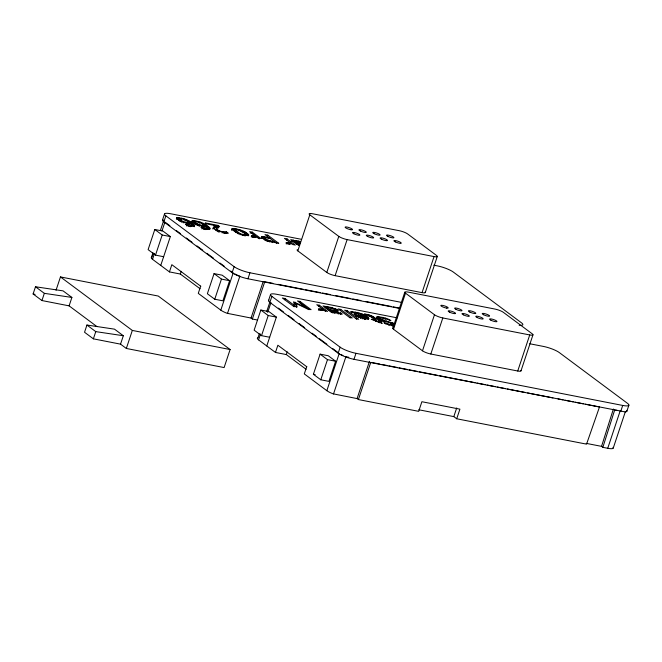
<?xml version="1.0" encoding="UTF-8"?>
<svg xmlns="http://www.w3.org/2000/svg" width="662" height="662" viewBox="0 0 662 662"><rect width="100%" height="100%" fill="white"/><g stroke="black" fill="none" stroke-linecap="round" stroke-linejoin="round"><path stroke-width="0.99" d="M379.665 318.199L380.12 318.703L379.723 319.903L379.26 319.407L379.947 317.934C383.728 317.967 387.344 319.448 390.903 320.582C386.972 317.975 381.759 316.883 377.026 316.941C379.285 322.262 389.579 320.648 394.031 324.719L391.077 324.711L383.91 322.651L385.665 323.958L393.923 325.927M194.669 225.527L194.595 226.032C191.682 226.884 187.909 226.164 185.451 224.352L191.707 225.229L190.83 223.549C185.799 223.417 180.221 221.977 176.539 218.41L176.754 217.798C183.266 217.632 190.408 220.57 194.669 225.527L194.264 226.735L193.081 225.229L188.778 222.283L189.175 221.083M235.002 230.244L234.596 231.443L235.101 229.532C252.718 232.379 244.559 239.545 235.101 229.532M245.106 234.613L244.708 235.813L245.453 235.639L245.693 233.86M613.004 447.313A11.006 2.267 18.4 0 1 607.741 448.29L602.85 447.33L601.543 446.362L613.401 408.992M602.85 447.33L614.7 409.96M69.105 305.861L41.938 300.548L33.1 293.969L35.5 286.762L63.064 290.866L71.901 297.445L69.105 305.861L96.95 326.589M41.938 300.548L44.337 293.34L35.5 286.762M56.047 290.221L60.465 276.931L158.251 296.046L230.111 349.536L224.112 367.567L126.334 348.46L120.534 344.149L93.375 338.836L84.537 332.258L86.937 325.042L114.493 329.155L123.331 335.733L120.534 344.149M93.375 338.836L95.775 331.621L86.937 325.042M160.742 265.437L170.341 236.582L162.951 231.079L154.8 229.491L148.106 249.624L155.496 255.127L163.646 256.715M162.48 220.074L164.482 214.066M151.317 257.741L152.947 252.834M160.452 230.277L163.713 220.471M152.293 256.252L153.27 253.306M399.07 308.318L247.952 278.785A12.297 2.532 18.4 0 1 232.122 272.67L163.853 221.853L165.856 215.845A12.297 2.532 18.4 0 1 170.672 213.76L301.235 239.28M200.073 288.748L180.304 274.027L169.439 271.908L152.541 259.33L154.503 253.447M162 230.889L164.937 222.068M155.496 255.127L162.19 234.993L154.8 229.491M126.334 348.46L132.326 330.429L60.465 276.931M176.754 217.798L176.357 218.998L179.94 219.13M176.886 218.857L177.292 217.657M177.664 218.832L178.061 217.624M178.674 218.915L179.079 217.715M179.377 218.948L181.049 220.463L180.643 221.671C174.934 215.423 188.48 220.628 189.779 222.763L189.382 223.963L188.033 223.946L188.43 222.746L189.779 222.763M178.972 220.148L179.468 218.766M179.088 220.413L179.75 218.667M179.94 221.182L180.337 219.983M181.338 219.436L181.736 218.237M181.413 222.101L181.81 220.893L181.049 220.463M183.275 222.895L183.68 221.696L181.81 220.893M184.127 220.256L184.524 219.056M185.501 220.769L185.906 219.561M169.439 271.908L171.839 264.692L200.809 286.265M186.295 223.698L186.701 222.498L188.43 222.746M187.156 221.472L187.553 220.272M186.461 225.949L186.866 224.741M188.066 226.313L188.471 225.105M189.506 222.54L189.382 223.963M190.35 223.21L190.747 222.002M189.241 226.503L190.168 226.594L190.573 225.394M191.608 222.275L192.27 220.827C198.782 220.661 205.923 223.599 210.185 228.564L210.111 229.06C207.198 229.913 203.424 229.193 200.967 227.389L207.223 228.266L206.345 226.578C201.314 226.445 195.737 225.014 192.054 221.447L192.013 221.075M192.27 220.827L191.864 222.027L194.189 221.952L194.587 220.752M190.168 226.594L190.863 226.57L191.26 225.37M192.402 221.886L192.808 220.686M191.848 224.244L192.253 223.036M190.863 226.57L191.823 224.617M191.31 226.437L191.906 224.981M193.172 221.861L193.577 220.661M193.081 225.229L193.478 224.029M194.984 221.803L196.556 223.499L196.159 224.699C190.54 218.534 203.937 223.607 205.294 225.792L204.897 227M194.603 223.442L195 222.242M193.892 226.065L194.289 224.865M195.456 222.159L195.853 220.959M195.447 224.219L195.853 223.011M180.304 274.027L181.198 271.321M197.326 223.93L196.92 225.13L197.789 225.535L198.186 224.327L196.556 223.499M198.252 222.846L198.65 221.646M199.643 223.293L200.04 222.084M205.294 225.792L199.965 224.981L199.568 226.189L198.79 225.924M201.811 226.727L202.208 225.527M203.069 223.301L202.671 224.509L209.399 229.093L209.804 227.893M201.976 228.978L202.382 227.778M203.54 226.983L203.946 225.775M204.293 225.32L204.69 224.112M203.582 229.342L203.979 228.142M204.757 229.54L205.154 228.332M205.865 226.238L206.263 225.039M205.683 229.623L206.081 228.423M206.37 229.598L206.776 228.398M207.363 227.273L207.76 226.073M207.338 227.654L206.825 229.466L207.413 228.018M208.588 228.266L208.993 227.058M212.891 228.994L213.569 227.323L216.772 225.866L216.375 227.074L213.172 228.522L213.569 227.323M213.76 228.125L214.165 226.925M215.1 227.529L215.498 226.33M216.325 228.613L217.186 229.722L216.78 230.922L215.92 229.813L216.59 228.133L219.652 226.586L218.104 225.436L205.352 222.945L206.618 223.88L216.772 225.866M215.92 229.813L216.59 228.133M216.126 230.318L216.524 229.118M218.104 225.436L217.699 226.636L213.776 225.866M217.988 228.274L218.386 227.066M218.261 230.376L217.864 231.576L219.18 232.155L219.577 230.955L217.186 229.722M200.669 286.158L198.269 293.365L220.81 310.147A11.006 2.267 18.4 0 0 227 313.267L251.055 318.05L252.354 319.018L257.386 320.003M222.151 232.974L222.548 231.774L226.685 232.064L228.258 233.231L218.278 231.195L214.43 229.226L213.288 227.794M223.938 231.99L223.541 233.198L224.741 233.297L226.288 233.264L226.685 232.064M224.741 233.297L225.146 232.089M225.568 233.289L225.965 232.089M226.131 233.231L226.536 232.031M214.058 273.605L207.363 293.738L214.753 299.232L222.904 300.829L229.598 280.696L222.209 275.193L214.058 273.605L221.447 279.099L229.598 280.696M232.081 228.663L231.485 230.169L232.205 229.697L235.564 230.004L235.97 228.795C240.488 229.954 245.883 231.228 248.78 235.118L248.573 235.424C242.714 235.639 235.796 233.438 231.882 228.969L232.602 228.489L235.97 228.795M232.205 229.697L232.602 228.489M233.024 229.664L233.429 228.456M234.149 229.764L234.547 228.564M234.398 231.104L234.836 229.673M235.175 230.69L235.581 229.491M235.705 232.42L236.111 231.22M214.753 299.232L221.447 279.099M237.385 233.52L237.782 232.312M238.75 230.781L239.148 229.582M238.27 233.992L238.668 232.792M240.298 231.286L240.703 230.086M240.141 234.787L240.538 233.587M242.093 235.382L242.491 234.183M248.631 234.679L248.225 235.879L243.277 232.503L243.674 231.303M243.095 235.606L243.492 234.406M244.601 233.173L244.998 231.965M232.122 272.67L234.125 266.662L165.856 215.845M245.188 235.771L245.585 234.571M245.792 233.868L246.198 232.668M245.453 235.639L245.9 234.199M220.81 310.147L233.206 272.885L230.74 271.048M246.868 234.605L247.265 233.396M247.72 235.308L248.126 234.108M259.322 238.858L251.883 233.314L252.28 232.114L249.673 231.601L255.54 235.97L255.143 237.178L252.04 237.104L252.445 235.895L255.54 235.97M251.246 236.938L251.651 235.738L252.445 235.895M227.48 313.44L239.876 276.17L239.396 276.004A11.006 2.267 18.4 0 1 234.803 273.894M253.033 237.261L253.43 236.061M253.894 237.327L254.299 236.127M254.605 237.302L255.002 236.102M261.093 238.27L261.747 236.847L263.41 236.698L269.095 237.658L268.698 238.858M261.747 236.847L261.349 238.047L264.419 238.063L264.825 236.855M247.952 278.785L249.946 272.777L401.064 302.311M262.011 237.906L262.417 236.706M263.004 237.906L263.41 236.698M270.353 238.585L265.189 237.766L264.337 239.056M264.734 237.848L264.171 239.421L264.817 240.049L265.214 238.85L264.552 238.006M265.437 240.463L265.834 239.263L265.214 238.85M267.34 236.334L267.738 235.134L264.99 234.596L276.782 243.368M266.174 240.86L266.571 239.652L265.834 239.263M267.018 241.233L267.415 240.033L266.571 239.652M267.978 241.589L268.375 240.389L274.755 241.862M269.823 242.127L270.22 240.927M272.074 242.623L272.479 241.423M251.055 318.05L263.128 281.764M252.354 319.018L264.759 281.755L272.852 283.336M266.769 345.978L276.368 317.123L268.979 311.62L260.836 310.031L254.134 330.164L261.523 335.667L269.674 337.256M286.663 240.116L287.068 238.908L284.461 238.403L292.728 244.559L295.335 245.064L287.068 238.908M289.931 243.972L290.328 242.772L287.234 242.697L286.828 243.897L286.034 243.74M268.515 300.614L270.51 294.607M287.821 244.063L288.218 242.855M288.682 244.129L289.079 242.929M257.998 337.769L259.297 333.847M266.803 311.289L269.74 302.468M626.608 410.366A12.297 2.532 18.4 0 1 625.135 411.913L353.98 359.325A12.297 2.532 18.4 0 1 338.15 353.21L269.881 302.393L271.883 296.386A12.297 2.532 18.4 0 1 276.699 294.3L397.142 317.843M289.393 244.096L289.791 242.896M306.101 369.288L286.332 354.567L275.466 352.449L258.569 339.871L260.53 333.987M267.705 312.414L270.965 302.608M261.523 335.667L268.218 315.534L260.836 310.031M298.744 244.808L297.255 244.559L290.734 239.627L293.324 240.132L292.927 241.34L291.197 241.001M296.427 240.67L294.209 240.786L293.804 241.994L296.022 241.87L296.427 240.67L300.143 241.448L299.745 242.648L298.711 242.366M294.309 241.895L294.706 240.695M294.979 241.829L295.384 240.629M294.962 242.855L295.36 241.647L299.845 242.035M297.735 242.151L298.132 240.951M297.255 244.559L297.652 243.359L295.36 241.647M298.363 245.387L298.761 244.187L299.538 244.725M425.145 292.074A6.471 1.332 18.4 0 1 422.042 292.645L335.121 275.665A6.471 1.332 18.4 0 1 326.796 272.446L297.817 250.873L309.816 214.811A6.471 1.332 18.4 0 1 312.348 213.718L399.269 230.699A6.471 1.332 18.4 0 1 407.602 233.918L436.572 255.491A6.471 1.332 18.4 0 1 434.04 256.583L347.12 239.594A6.471 1.332 18.4 0 1 338.795 236.384L309.816 214.811M284.701 299.737L285.099 298.537L282.351 297.999L294.201 306.804L294.598 305.604L293.523 301.847L306.994 308.029L297.495 300.953L300.06 301.458L311.082 309.659L307.333 308.931L296.038 303.353L295.641 304.553L296.502 307.251M275.466 352.449L277.866 345.233L306.845 366.806M295.186 302.17L294.789 303.378L296.601 304.272M300.06 301.458L299.663 302.658L309.104 309.692M286.332 354.567L287.234 351.861M326.796 272.446L338.795 236.384M318.993 306.44L319.39 305.24L316.784 304.727L325.605 311.363M322.113 309.22L321.715 310.428L322.651 309.096L319.556 309.022L319.158 310.221L318.364 310.064M320.143 310.387L320.549 309.187M335.121 275.665L347.12 239.594M325.249 307.665L325.646 306.456L323.056 305.952L329.577 310.883L331.066 311.132M306.696 366.698L304.297 373.906L326.846 390.688A11.006 2.267 18.4 0 0 333.027 393.807L357.083 398.59L358.39 399.558L418.69 411.342L421.884 401.726L459.916 409.157L456.714 418.773L586.549 444.144L599.491 406.989L585.324 404.217M327.707 306.953L326.532 307.118L326.126 308.318L327.309 308.161L327.707 306.953L331.439 307.491L336.354 309.286L338.572 311.107L331.091 310.511L330.686 311.711L331.463 312.249L331.869 311.049L331.091 310.511M326.631 308.219L327.028 307.019M327.285 309.179L327.682 307.979C329.982 307.789 336.495 308.095 335.088 311.488M328.352 308.202L328.749 306.994M329.577 310.883L329.982 309.684L327.682 307.979M331.033 308.691L331.439 307.491M330.959 311.91L331.356 310.71M332.067 308.972L332.465 307.772M332.423 311.347L332.018 312.547L332.622 312.812L333.019 311.612L331.869 311.049M334.12 309.675L334.517 308.467M333.259 313.043L333.656 311.843L340.806 313.085L342.213 314.136L333.813 312.53L328.708 310.164M333.888 311.537L334.285 310.337L335.485 310.288M313.391 374.278L320.094 354.145L328.236 355.734L335.626 361.237L328.931 381.37L320.78 379.781L313.391 374.278L315.203 374.634M335.46 308.864L335.063 310.064L337.388 311.347L337.786 310.147M334.624 311.562L335.022 310.362M334.707 313.457L335.104 312.249M335.957 310.495L336.354 309.286M336.751 310.933L337.157 309.725M338.224 314.094L338.63 312.894M340.342 310.61L340.748 309.411L338.133 308.897L350.215 317.959M340.251 314.26L340.649 313.06M340.4 314.285L340.806 313.085M320.78 379.781L327.483 359.64L320.094 354.145M346.838 311.885L347.236 310.677L344.629 310.172L356.71 319.233M351.224 312.886L351.621 311.678C357.637 312.464 364.853 313.689 368.858 318.554L368.643 318.869C363.471 319.365 358.084 317.197 353.922 314.177L364.663 316.27L364.257 317.479M338.15 353.21L340.152 347.202L271.883 296.386M352.217 312.952L352.623 311.752M326.846 390.688L339.242 353.425M354.931 313.358L355.328 312.158M356.752 313.747L357.149 312.547M357.124 316.668L357.53 315.468L365.73 317.065L366.26 317.677L365.697 319.241L364.174 319.283M358.498 314.21L358.903 313.002M358.349 317.437L358.746 316.237L357.53 315.468M333.507 393.981L345.903 356.71L348.849 357.29M360.186 314.731L360.583 313.523M360.467 318.381L360.864 317.181L358.746 316.237M361.8 315.311L362.197 314.111M362.238 318.902L362.644 317.702L365.25 318.141L366.26 317.677M363.306 315.94L363.711 314.74M365.076 315.41L364.679 316.61L368.329 319.316L368.726 318.116M365.176 315.41L365.573 314.21C371.887 314.558 376.364 319.489 381.618 321.939L379.856 321.591L379.458 322.791M364.853 319.349L365.25 318.141M365.912 317.321L366.309 316.122M366.508 315.633L366.905 314.433M367.005 318.066L367.41 316.866M353.98 359.325L355.982 353.318L622.71 405.442A12.297 2.532 18.4 0 0 627.526 403.365L559.258 352.54A12.297 2.532 18.4 0 0 543.436 346.425L529.732 343.752M368.568 316.13L368.966 314.922M367.84 318.753L368.246 317.553M370.885 315.567L370.48 316.767L369.545 316.428M371.779 315.948L371.374 317.148L378.308 321.939L380.071 322.278L380.468 321.078M372.218 317.561L372.615 316.362M372.996 318.025L373.393 316.825M373.724 318.521L374.121 317.321M376.322 318.348L376.719 317.148M377.026 316.941L376.628 318.141L379.359 318.165L379.756 316.957M375.693 321.426L376.099 320.226C373.12 316.122 368.155 315.997 364.257 314.045L365.573 314.21M377.266 318.033L377.663 316.833M378.143 318.033L378.54 316.825M378.308 321.939L378.705 320.731M379.947 317.934L379.26 319.407M380.873 319.175L380.468 320.375L381.403 320.822L381.8 319.622L380.12 318.703M383.166 318.902L383.563 317.702M382.553 321.244L382.959 320.044L394.833 323.784M357.083 398.59L369.479 361.32M383.96 321.658L384.357 320.458M358.39 399.558L370.786 362.296M385.094 319.382L385.499 318.182M385.954 322.179L386.351 320.979M388.197 322.766L388.594 321.558M388.933 325.522L389.339 324.322M390.489 323.42L390.886 322.22M391.548 323.768L391.954 322.568M392.591 324.157L392.988 322.957M392.293 326.159L392.69 324.959M393.551 324.562L393.948 323.362M393.294 326.159L393.7 324.959M392.789 328.294L404.78 292.232M520.837 370.439A6.471 1.332 18.4 0 1 517.734 371.01L430.813 354.021A6.471 1.332 18.4 0 1 422.488 350.802L393.509 329.237L405.508 293.167A6.471 1.332 18.4 0 1 408.04 292.074L494.961 309.063A6.471 1.332 18.4 0 1 503.286 312.282L532.265 333.847A6.471 1.332 18.4 0 1 529.732 334.947L442.812 317.959A6.471 1.332 18.4 0 1 434.479 314.74L405.508 293.167M422.042 292.645L434.04 256.583M425.302 292.488L437.301 256.426M422.488 350.802L434.479 314.74M430.813 354.021L442.812 317.959M456.714 418.773L453.818 416.613L456.697 407.957M517.734 371.01L529.732 334.947M520.994 370.852L532.984 334.79M607.741 448.29L620.137 411.019M620.716 411.458L622.71 405.442M613.277 448.017L625.342 411.731M626.897 411.152L628.9 405.144M216.184 229.333L216.929 228.795M179.071 219.974L179.783 219.85M291.495 243.641C290.08 245.064 283.295 241.804 287.234 242.697M323.817 309.965C322.411 311.388 315.617 308.128 319.556 309.022M151.962 257.228L151.763 257.27A11.006 2.267 18.4 0 0 152.541 259.33M351.621 311.678L350.728 311.637C354.799 314.02 360.749 312.663 364.663 316.27M334.285 310.337L329.982 309.684M44.337 293.34L71.901 297.445M95.775 331.621L123.331 335.733M297.652 243.359L299.886 243.724M433.825 265.189L437.4 265.884A12.297 2.532 18.4 0 1 453.23 271.999L521.499 322.824A12.297 2.532 18.4 0 1 519.165 325.282M250.137 232.974L251.883 233.314M214.529 226.71L216.375 227.074M162.19 234.993L170.341 236.582M277.908 284.321L303.213 289.269M305.232 289.666L320.416 292.629M322.435 293.026L330.537 294.607M335.593 295.6L350.769 298.562M352.796 298.959L360.889 300.54M365.954 301.533L391.25 306.473M393.278 306.87L399.352 308.053M355.477 315.757L357.43 316.138M376.099 320.226L371.291 319.283C374.932 320.656 378.523 322.137 382.239 323.362L379.856 321.591M325.05 310.883L327.657 311.388L319.39 305.24M293.374 306.2L297.188 306.945L296.038 303.353M349.652 317.47L352.258 317.983L340.748 309.411M356.148 318.745L358.754 319.25L347.236 310.677M268.218 315.534L276.368 317.123M33.1 293.969L35.111 294.367M371.796 362.486L379.889 364.075M381.916 364.464L386.98 365.457M388.999 365.854L397.092 367.435M399.12 367.832L407.213 369.413M409.24 369.81L417.333 371.39M419.36 371.787L437.574 375.346M439.601 375.743L467.935 381.279M469.962 381.676L475.018 382.661M477.045 383.058L485.138 384.639M487.166 385.036L495.259 386.616M497.278 387.013L505.379 388.594M507.398 388.991L525.62 392.549M527.639 392.947L552.944 397.887M558 398.88L563.064 399.865M565.083 400.262L573.176 401.842M575.204 402.239L583.296 403.82M615.61 410.134L617.423 410.49M327.483 359.64L335.626 361.237M132.326 330.429L230.111 349.536M418.789 409.77L453.818 416.613M586.209 443.366L601.543 446.362M186.701 222.498L183.68 221.696M222.548 231.774L219.577 230.955M251.651 235.738C249.905 235.854 255.358 237.948 256.707 236.839L257.94 237.757L260.547 238.27L252.28 232.114M362.644 317.702L360.864 317.181M199.965 224.981L198.186 224.327M345.432 356.545L345.903 356.71M333.019 311.612L333.656 311.843M381.8 319.622L382.959 320.044M267.415 240.033L268.375 240.389M241.829 231.865L243.277 232.503M299.133 245.362L296.386 243.839M293.324 240.132L294.209 240.786M267.738 235.134L278.76 243.335C273.158 241.762 265.388 241.878 261.49 237.07M325.646 306.456L326.532 307.118M285.099 298.537L294.598 305.604M165.765 222.68L169.877 225.742M176.456 230.633L180.569 233.694M186.328 237.981L192.079 242.267M197.019 245.941L202.779 250.228M206.892 253.289L213.47 258.188M220.049 263.087L224.161 266.149M278.371 308.12L283.303 311.785M288.243 315.46L294.002 319.746M298.934 323.42L304.694 327.707M312.1 333.218L316.213 336.279M319.498 338.729L326.904 344.24M332.663 348.526L337.595 352.201M191.061 225.345L191.417 225.825M163.853 221.853A12.297 2.532 18.4 0 1 162.984 219.544M249.946 272.777A12.297 2.532 18.4 0 1 234.125 266.662M297.817 250.873A6.471 1.332 18.4 0 1 297.362 249.657M269.881 302.393A12.297 2.532 18.4 0 1 269.012 300.085M355.982 353.318A12.297 2.532 18.4 0 1 340.152 347.202M258.569 339.871A11.006 2.267 18.4 0 1 257.791 337.81M342.941 355.502A11.006 2.267 18.4 0 1 340.831 354.435M393.509 329.237A6.471 1.332 18.4 0 1 393.716 327.897M350.992 229.739L349.958 229.532A3.881 0.803 18.4 0 1 345.44 227.637A3.881 0.803 18.4 0 1 346.971 227.049A3.881 0.803 18.4 0 1 351.803 228.82L352.333 229.218A3.881 0.803 18.4 0 1 350.992 229.739M446.676 308.095L445.65 307.888A3.881 0.803 18.4 0 1 441.132 306.001A3.881 0.803 18.4 0 1 442.663 305.414A3.881 0.803 18.4 0 1 447.495 307.176L448.017 307.582A3.881 0.803 18.4 0 1 446.676 308.095M395.305 241.878A3.881 0.803 18.4 0 0 401.23 243.211A3.881 0.803 18.4 0 0 396.182 240.711A3.881 0.803 18.4 0 0 395.305 241.878M381.502 239.181A3.881 0.803 18.4 0 0 387.435 240.513A3.881 0.803 18.4 0 0 382.388 238.014A3.881 0.803 18.4 0 0 381.502 239.181M367.708 236.483A3.881 0.803 18.4 0 0 373.633 237.815A3.881 0.803 18.4 0 0 368.585 235.316A3.881 0.803 18.4 0 0 367.708 236.483M353.905 233.785A3.881 0.803 18.4 0 0 359.838 235.118A3.881 0.803 18.4 0 0 354.791 232.627A3.881 0.803 18.4 0 0 353.905 233.785M360.343 231.005A3.881 0.803 18.4 0 0 366.276 232.337A3.881 0.803 18.4 0 0 361.229 229.838A3.881 0.803 18.4 0 0 360.343 231.005M374.146 233.703A3.881 0.803 18.4 0 0 380.071 235.035A3.881 0.803 18.4 0 0 375.023 232.536A3.881 0.803 18.4 0 0 374.146 233.703M387.94 236.4A3.881 0.803 18.4 0 0 393.873 237.732A3.881 0.803 18.4 0 0 388.826 235.233A3.881 0.803 18.4 0 0 387.94 236.4M490.989 320.243A3.881 0.803 18.4 0 0 496.922 321.575A3.881 0.803 18.4 0 0 491.874 319.076A3.881 0.803 18.4 0 0 490.989 320.243M477.194 317.545A3.881 0.803 18.4 0 0 483.119 318.877A3.881 0.803 18.4 0 0 478.08 316.378A3.881 0.803 18.4 0 0 477.194 317.545M463.392 314.847A3.881 0.803 18.4 0 0 469.325 316.179A3.881 0.803 18.4 0 0 464.277 313.68A3.881 0.803 18.4 0 0 463.392 314.847M449.597 312.15A3.881 0.803 18.4 0 0 455.53 313.482A3.881 0.803 18.4 0 0 450.483 310.983A3.881 0.803 18.4 0 0 449.597 312.15M469.83 312.067A3.881 0.803 18.4 0 0 475.763 313.399A3.881 0.803 18.4 0 0 470.715 310.9A3.881 0.803 18.4 0 0 469.83 312.067M456.035 309.369A3.881 0.803 18.4 0 0 461.968 310.701A3.881 0.803 18.4 0 0 456.921 308.202A3.881 0.803 18.4 0 0 456.035 309.369M483.632 314.764A3.881 0.803 18.4 0 0 489.566 316.088A3.881 0.803 18.4 0 0 484.518 313.598A3.881 0.803 18.4 0 0 483.632 314.764"/></g></svg>
